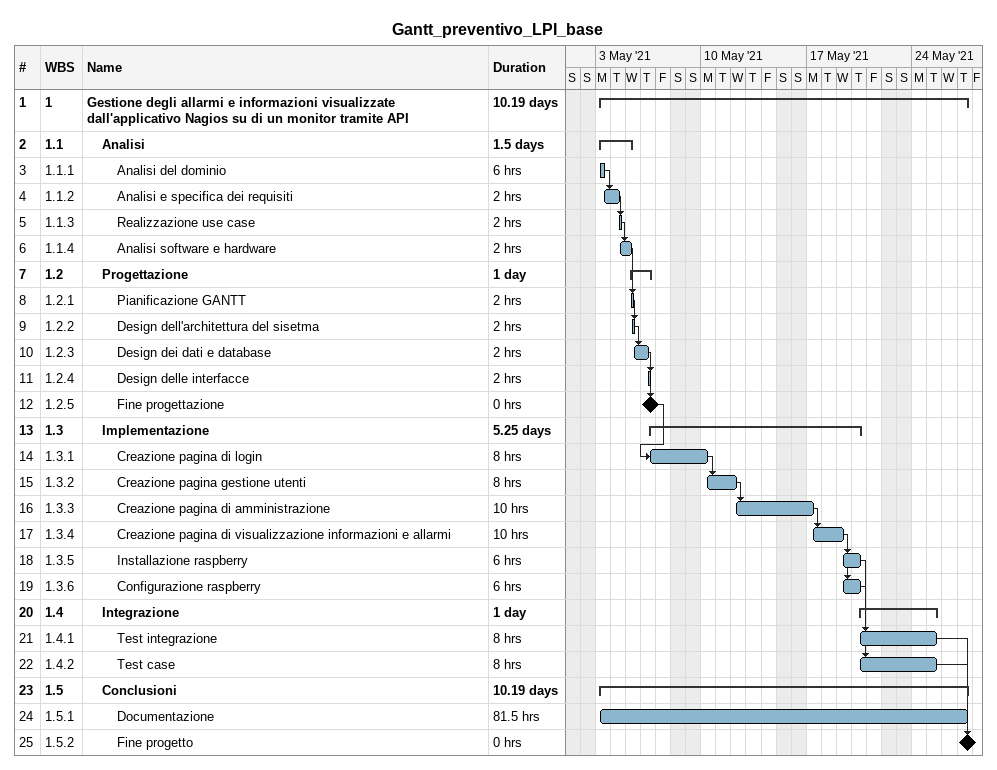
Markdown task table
Gantt_preventivo_LPI_base

| ID | WBS | Task | Duration | Start | Finish | Predecessors |
|---|---|---|---|---|---|---|
| 1 | 1 | **Gestione degli allarmi e informazioni visualizzate dall'applicativo Nagios su di un monitor tramite API** | 10.19d | 2021-05-03 | 2021-05-27 |  |
| 2 | 1.1 | **Analisi** | 1.5d | 2021-05-03 | 2021-05-05 |  |
| 3 | 1.1.1 | Analisi del dominio | 6h | 2021-05-03 | 2021-05-03 |  |
| 4 | 1.1.2 | Analisi e specifica dei requisiti | 2h | 2021-05-03 | 2021-05-04 | 3 |
| 5 | 1.1.3 | Realizzazione use case | 2h | 2021-05-04 | 2021-05-04 | 4 |
| 6 | 1.1.4 | Analisi software e hardware | 2h | 2021-05-04 | 2021-05-05 | 5 |
| 7 | 1.2 | **Progettazione** | 1d | 2021-05-05 | 2021-05-06 |  |
| 8 | 1.2.1 | Pianificazione GANTT | 2h | 2021-05-05 | 2021-05-05 | 6 |
| 9 | 1.2.2 | Design dell'architettura del sisetma | 2h | 2021-05-05 | 2021-05-05 | 8 |
| 10 | 1.2.3 | Design dei dati e database | 2h | 2021-05-05 | 2021-05-06 | 9 |
| 11 | 1.2.4 | Design delle interfacce | 2h | 2021-05-06 | 2021-05-06 | 10 |
| 12 | 1.2.5 | Fine progettazione | 0h | 2021-05-06 | 2021-05-06 | 11 |
| 13 | 1.3 | **Implementazione** | 5.25d | 2021-05-06 | 2021-05-20 |  |
| 14 | 1.3.1 | Creazione pagina di login | 8h | 2021-05-06 | 2021-05-10 | 12 |
| 15 | 1.3.2 | Creazione pagina gestione utenti | 8h | 2021-05-10 | 2021-05-12 | 14 |
| 16 | 1.3.3 | Creazione pagina di amministrazione | 10h | 2021-05-12 | 2021-05-17 | 15 |
| 17 | 1.3.4 | Creazione pagina di visualizzazione informazioni e allarmi | 10h | 2021-05-17 | 2021-05-19 | 16 |
| 18 | 1.3.5 | Installazione raspberry | 6h | 2021-05-19 | 2021-05-20 | 17 |
| 19 | 1.3.6 | Configurazione raspberry | 6h | 2021-05-19 | 2021-05-20 | 17 |
| 20 | 1.4 | **Integrazione** | 1d | 2021-05-20 | 2021-05-25 |  |
| 21 | 1.4.1 | Test integrazione | 8h | 2021-05-20 | 2021-05-25 | 18, 19 |
| 22 | 1.4.2 | Test case | 8h | 2021-05-20 | 2021-05-25 | 18, 19 |
| 23 | 1.5 | **Conclusioni** | 10.19d | 2021-05-03 | 2021-05-27 |  |
| 24 | 1.5.1 | Documentazione | 81.5h | 2021-05-03 | 2021-05-27 |  |
| 25 | 1.5.2 | Fine progetto | 0h | 2021-05-27 | 2021-05-27 | 24, 21, 22 |
